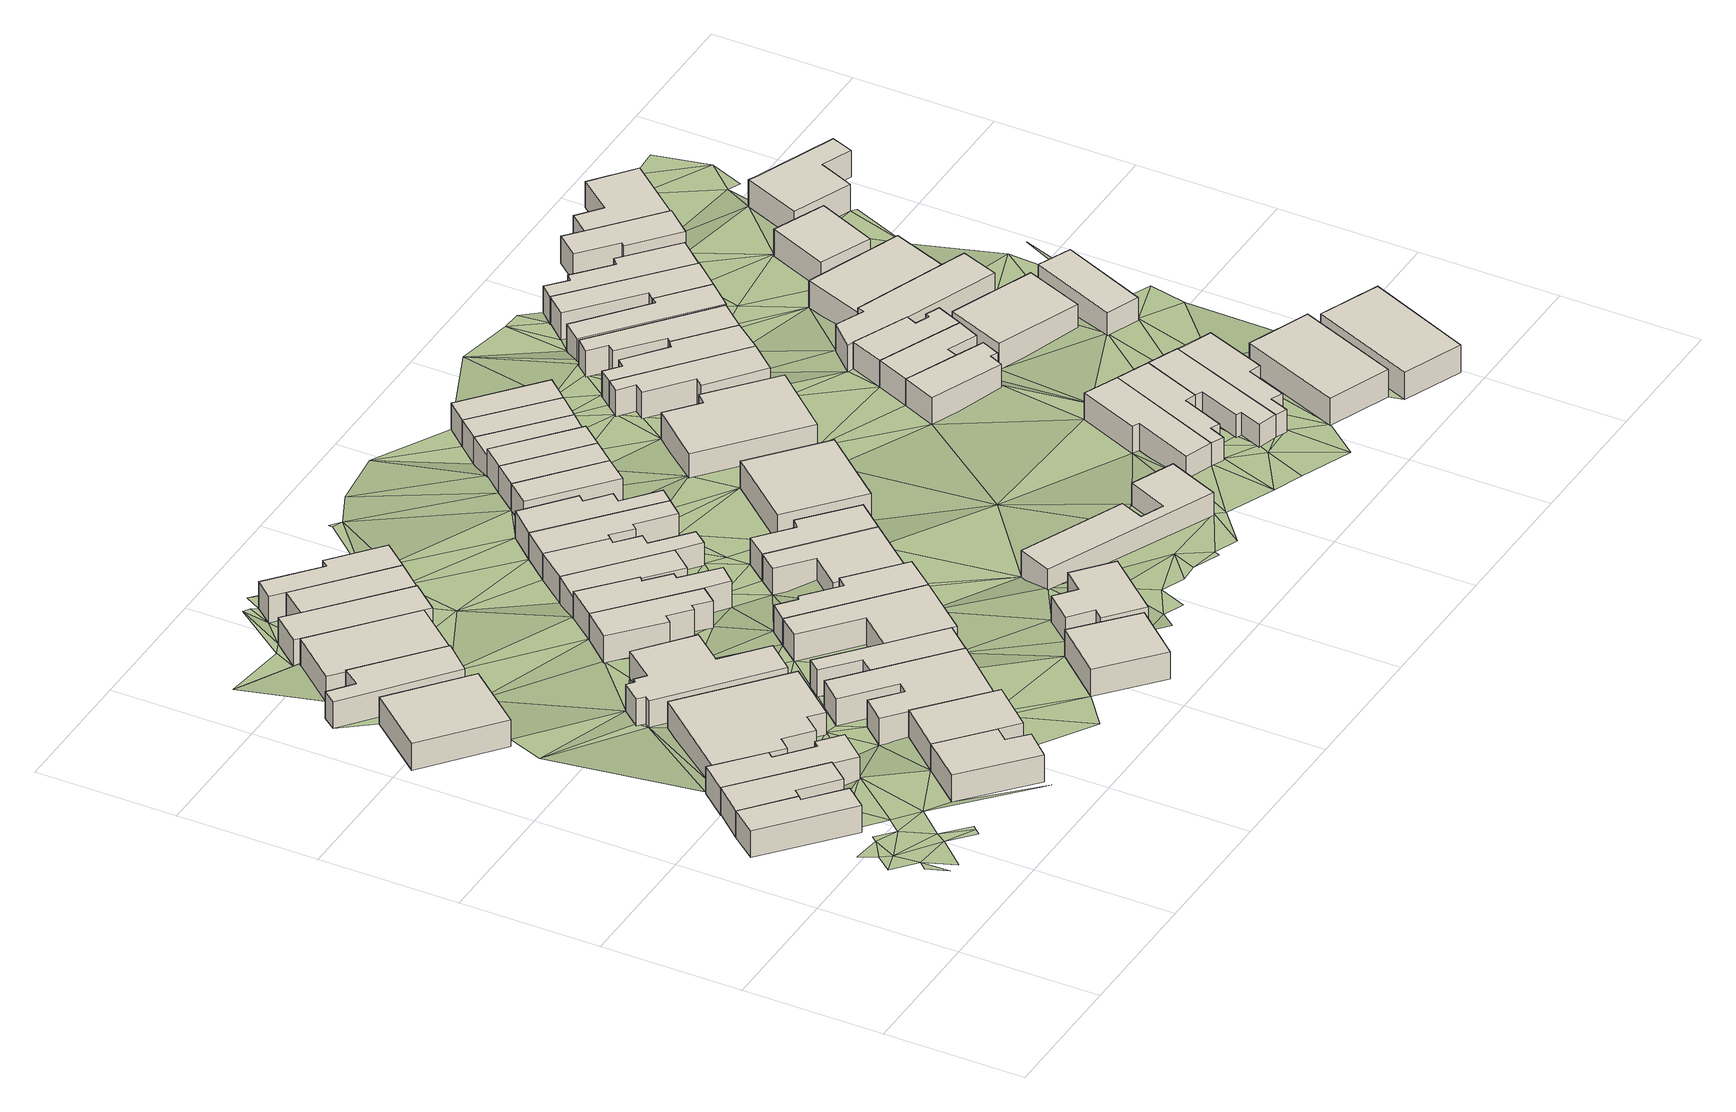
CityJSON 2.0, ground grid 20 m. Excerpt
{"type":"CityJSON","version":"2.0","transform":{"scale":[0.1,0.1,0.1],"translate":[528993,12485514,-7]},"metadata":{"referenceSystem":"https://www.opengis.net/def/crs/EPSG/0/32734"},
"CityObjects":{
"building1":{"type":"Building","attributes":{"address":"43 Devon Street Woodstock Cape Town","building":"house","building:levels":1,"building_height":4.1,"plus_code":"4FRW3FC3+FVV","ground_height":13.13,"roof_height":17.23},"geometry":[{"type":"Solid","lod":"1","boundaries":[[[[0,1,2,3]],[[1,4,5,2]],[[4,6,7,5]],[[6,8,9,7]],[[8,10,11,9]],[[10,0,3,11]],[[3,2,5,7,9,11]],[[10,8,6,4,1,0]]]]}]},
"building2":{"type":"Building","attributes":{"address":"41 Devon Street Woodstock Cape Town","building":"house","building:levels":1,"building_height":4.1,"plus_code":"4FRW3FC3+GVG","ground_height":13.13,"roof_height":17.23},"geometry":[{"type":"Solid","lod":"1","boundaries":[[[[10,8,9,11]],[[8,12,13,9]],[[12,14,15,13]],[[14,16,17,15]],[[16,18,19,17]],[[18,10,11,19]],[[11,9,13,15,17,19]],[[18,16,14,12,8,10]]]]}]},
"building3":{"type":"Building","attributes":{"address":"39 Devon Street Woodstock Cape Town","building":"house","building:levels":1,"building_height":4.1,"plus_code":"4FRW3FC3+GVH","ground_height":12.89,"roof_height":16.99},"geometry":[{"type":"Solid","lod":"1","boundaries":[[[[20,21,22,23]],[[21,24,25,22]],[[24,26,27,25]],[[26,28,29,27]],[[28,30,31,29]],[[30,32,33,31]],[[32,34,35,33]],[[34,36,37,35]],[[36,20,23,37]],[[23,22,25,27,29,31,33,35,37]],[[36,34,32,30,28,26,24,21,20]]]]}]},
"building4":{"type":"Building","attributes":{"address":"18 Devon Street Woodstock Cape Town","building":"house","building:levels":1,"building_height":4.1,"plus_code":"4FRW3FC3+MVP","ground_height":11.15,"roof_height":15.25},"geometry":[{"type":"Solid","lod":"1","boundaries":[[[[38,39,40,41]],[[39,42,43,40]],[[42,44,45,43]],[[44,38,41,45]],[[41,40,43,45]],[[44,42,39,38]]]]}]},
"building5":{"type":"Building","attributes":{"address":"50 Greatmore Street Woodstock Cape Town","building":"house","building:levels":1,"building_height":4.1,"plus_code":"4FRW3FC3+CXR","ground_height":13.8,"roof_height":17.9},"geometry":[{"type":"Solid","lod":"1","boundaries":[[[[46,47,48,49]],[[47,50,51,48]],[[50,52,53,51]],[[52,54,55,53]],[[54,56,57,55]],[[56,46,49,57]],[[49,48,51,53,55,57]],[[56,54,52,50,47,46]]]]}]},
"building6":{"type":"Building","attributes":{"address":"Devon Street Woodstock Cape Town","building":"house","building:levels":1,"building_height":4.1,"plus_code":"4FRW3FC3+HWG","ground_height":11.9,"roof_height":16},"geometry":[{"type":"Solid","lod":"1","boundaries":[[[[58,59,60,61]],[[59,62,63,60]],[[62,64,65,63]],[[64,66,67,65]],[[66,68,69,67]],[[68,70,71,69]],[[70,72,73,71]],[[72,58,61,73]],[[61,60,63,65,67,69,71,73]],[[72,70,68,66,64,62,59,58]]]]}]},
"building7":{"type":"Building","attributes":{"address":"16 Devon Street Woodstock Cape Town","building":"house","building:levels":1,"building_height":4.1,"plus_code":"4FRW3FC3+PV9","ground_height":11.15,"roof_height":15.25},"geometry":[{"type":"Solid","lod":"1","boundaries":[[[[74,75,76,77]],[[75,78,79,76]],[[78,80,81,79]],[[80,82,83,81]],[[82,84,85,83]],[[84,74,77,85]],[[77,76,79,81,83,85]],[[84,82,80,78,75,74]]]]}]},
"building8":{"type":"Building","attributes":{"address":"48 Greatmore Street Woodstock Cape Town","building":"house","building:levels":1,"building_height":4.1,"plus_code":"4FRW3FC3+FX8","ground_height":13.8,"roof_height":17.9},"geometry":[{"type":"Solid","lod":"1","boundaries":[[[[46,86,87,49]],[[86,88,89,87]],[[88,90,91,89]],[[90,47,48,91]],[[47,46,49,48]],[[49,87,89,91,48]],[[47,90,88,86,46]]]]}]},
"building9":{"type":"Building","attributes":{"address":"14 Devon Street Woodstock Cape Town","building":"house","building:levels":1,"building_height":4.1,"plus_code":"4FRW3FC3+PWM","ground_height":10.81,"roof_height":14.91},"geometry":[{"type":"Solid","lod":"1","boundaries":[[[[92,93,94,95]],[[93,96,97,94]],[[96,98,99,97]],[[98,100,101,99]],[[100,92,95,101]],[[95,94,97,99,101]],[[100,98,96,93,92]]]]}]},
"building10":{"type":"Building","attributes":{"address":"33 Devon Street Woodstock Cape Town","building":"house","building:levels":1,"building_height":4.1,"plus_code":"4FRW3FC3+HXR","ground_height":11.9,"roof_height":16},"geometry":[{"type":"Solid","lod":"1","boundaries":[[[[102,103,104,105]],[[103,106,107,104]],[[106,108,109,107]],[[108,110,111,109]],[[110,112,113,111]],[[112,114,115,113]],[[114,116,117,115]],[[116,118,119,117]],[[118,120,121,119]],[[120,122,123,121]],[[122,124,125,123]],[[124,102,105,125]],[[105,104,107,109,111,113,115,117,119,121,123,125]],[[124,122,120,118,116,114,112,110,108,106,103,102]]]]}]},
"building11":{"type":"Building","attributes":{"address":"46 Greatmore Street Woodstock Cape Town","building":"house","building:levels":1,"building_height":4.1,"plus_code":"4FRW3FC4+G22","ground_height":12.89,"roof_height":16.99},"geometry":[{"type":"Solid","lod":"1","boundaries":[[[[126,127,128,129]],[[127,130,131,128]],[[130,132,133,131]],[[132,134,135,133]],[[134,136,137,135]],[[136,138,139,137]],[[138,140,141,139]],[[140,142,143,141]],[[142,126,129,143]],[[129,128,131,133,135,137,139,141,143]],[[142,140,138,136,134,132,130,127,126]]]]}]},
"building12":{"type":"Building","attributes":{"address":"12 Devon Street Woodstock Cape Town","building":"house","building:levels":1,"building_height":4.1,"plus_code":"4FRW3FC3+QW5","ground_height":10.04,"roof_height":14.14},"geometry":[{"type":"Solid","lod":"1","boundaries":[[[[144,145,146,147]],[[145,148,149,146]],[[148,150,151,149]],[[150,152,153,151]],[[152,144,147,153]],[[147,146,149,151,153]],[[152,150,148,145,144]]]]}]},
"building13":{"type":"Building","attributes":{"address":"44 Greatmore Street Woodstock Cape Town","building":"house","building:levels":1,"building_height":4.1,"plus_code":"4FRW3FC4+G28","ground_height":12.8,"roof_height":16.9},"geometry":[{"type":"Solid","lod":"1","boundaries":[[[[154,155,156,157]],[[155,158,159,156]],[[158,160,161,159]],[[160,162,163,161]],[[162,164,165,163]],[[164,166,167,165]],[[166,154,157,167]],[[157,156,159,161,163,165,167]],[[166,164,162,160,158,155,154]]]]}]},
"building14":{"type":"Building","attributes":{"address":"10 Devon Street Woodstock Cape Town","building":"house","building:levels":1,"building_height":4.1,"plus_code":"4FRW3FC3+QX6","ground_height":9.81,"roof_height":13.91},"geometry":[{"type":"Solid","lod":"1","boundaries":[[[[168,169,170,171]],[[169,172,173,170]],[[172,174,175,173]],[[174,168,171,175]],[[171,170,173,175]],[[174,172,169,168]]]]}]},
"building15":{"type":"Building","attributes":{"address":"31 Devon Street Woodstock Cape Town","building":"house","building:levels":1,"building_height":4.1,"plus_code":"4FRW3FC3+JXQ","ground_height":11.76,"roof_height":15.86},"geometry":[{"type":"Solid","lod":"1","boundaries":[[[[176,177,178,179]],[[177,180,181,178]],[[180,182,183,181]],[[182,184,185,183]],[[184,186,187,185]],[[186,188,189,187]],[[188,190,191,189]],[[190,176,179,191]],[[179,178,181,183,185,187,189,191]],[[190,188,186,184,182,180,177,176]]]]}]},
"building16":{"type":"Building","attributes":{"address":"31 Greatmore Street Woodstock Cape Town","building":"house","building:levels":1,"building_height":4.1,"plus_code":"4FRW3FC4+C3P","ground_height":13.75,"roof_height":17.85},"geometry":[{"type":"Solid","lod":"1","boundaries":[[[[192,193,194,195]],[[193,196,197,194]],[[196,198,199,197]],[[198,192,195,199]],[[195,194,197,199]],[[198,196,193,192]]]]}]},
"building17":{"type":"Building","attributes":{"address":"8 Devon Street Woodstock Cape Town","building":"house","building:levels":1,"building_height":4.1,"plus_code":"4FRW3FC3+QXG","ground_height":9.81,"roof_height":13.91},"geometry":[{"type":"Solid","lod":"1","boundaries":[[[[169,168,171,170]],[[168,200,201,171]],[[200,202,203,201]],[[202,204,205,203]],[[204,206,207,205]],[[206,208,209,207]],[[208,169,170,209]],[[170,171,201,203,205,207,209]],[[208,206,204,202,200,168,169]]]]}]},
"building18":{"type":"Building","attributes":{"address":"42 Greatmore Street Woodstock Cape Town","building":"house","building:levels":1,"building_height":4.1,"plus_code":"4FRW3FC4+G3J","ground_height":12.8,"roof_height":16.9},"geometry":[{"type":"Solid","lod":"1","boundaries":[[[[210,211,212,213]],[[211,214,215,212]],[[214,216,217,215]],[[216,155,156,217]],[[155,154,157,156]],[[154,218,219,157]],[[218,210,213,219]],[[213,212,215,217,156,157,219]],[[218,154,155,216,214,211,210]]]]}]},
"building19":{"type":"Building","attributes":{"address":"29 Devon Street Woodstock Cape Town","building":"house","building:levels":1,"building_height":4.1,"plus_code":"4FRW3FC4+J2V","ground_height":11.76,"roof_height":15.86},"geometry":[{"type":"Solid","lod":"1","boundaries":[[[[220,176,179,221]],[[176,190,191,179]],[[190,222,223,191]],[[222,224,225,223]],[[224,226,227,225]],[[226,228,229,227]],[[228,230,231,229]],[[230,232,233,231]],[[232,220,221,233]],[[221,179,191,223,225,227,229,231,233]],[[232,230,228,226,224,222,190,176,220]]]]}]},
"building20":{"type":"Building","attributes":{"address":"40 Greatmore Street Woodstock Cape Town","building":"house","building:levels":1,"building_height":4.1,"plus_code":"4FRW3FC4+H33","ground_height":12.8,"roof_height":16.9},"geometry":[{"type":"Solid","lod":"1","boundaries":[[[[211,210,213,212]],[[210,234,235,213]],[[234,236,237,235]],[[236,238,239,237]],[[238,240,241,239]],[[240,242,243,241]],[[242,244,245,243]],[[244,211,212,245]],[[212,213,235,237,239,241,243,245]],[[244,242,240,238,236,234,210,211]]]]}]},
"building21":{"type":"Building","attributes":{"address":"27 Devon Street Woodstock Cape Town","building":"house","building:levels":1,"building_height":4.1,"plus_code":"4FRW3FC4+M28","ground_height":10.81,"roof_height":14.91},"geometry":[{"type":"Solid","lod":"1","boundaries":[[[[246,247,248,249]],[[247,250,251,248]],[[250,252,253,251]],[[252,254,255,253]],[[254,256,257,255]],[[256,246,249,257]],[[249,248,251,253,255,257]],[[256,254,252,250,247,246]]]]}]},
"building22":{"type":"Building","attributes":{"address":"29 Greatmore Street Woodstock Cape Town","building":"house","building:levels":1,"building_height":4.1,"plus_code":"4FRW3FC4+F43","ground_height":13.37,"roof_height":17.47},"geometry":[{"type":"Solid","lod":"1","boundaries":[[[[258,259,260,261]],[[259,262,263,260]],[[262,264,265,263]],[[264,266,267,265]],[[266,268,269,267]],[[268,270,271,269]],[[270,272,273,271]],[[272,258,261,273]],[[261,260,263,265,267,269,271,273]],[[272,270,268,266,264,262,259,258]]]]}]},
"building23":{"type":"Building","attributes":{"address":"25 Devon Street Woodstock Cape Town","building":"house","building:levels":1,"building_height":4.1,"plus_code":"4FRW3FC4+M2H","ground_height":10.81,"roof_height":14.91},"geometry":[{"type":"Solid","lod":"1","boundaries":[[[[274,246,249,275]],[[246,256,257,249]],[[256,276,277,257]],[[276,278,279,277]],[[278,280,281,279]],[[280,282,283,281]],[[282,284,285,283]],[[284,286,287,285]],[[286,274,275,287]],[[275,249,257,277,279,281,283,285,287]],[[286,284,282,280,278,276,256,246,274]]]]}]},
"building24":{"type":"Building","attributes":{"address":"38 Greatmore Street Woodstock Cape Town","building":"house","building:levels":1,"building_height":4.1,"plus_code":"4FRW3FC4+H3Q","ground_height":11.76,"roof_height":15.86},"geometry":[{"type":"Solid","lod":"1","boundaries":[[[[288,289,290,291]],[[289,292,293,290]],[[292,294,295,293]],[[294,296,297,295]],[[296,298,299,297]],[[298,288,291,299]],[[291,290,293,295,297,299]],[[298,296,294,292,289,288]]]]}]},
"building25":{"type":"Building","attributes":{"address":"23 Devon Street Woodstock Cape Town","building":"house","building:levels":1,"building_height":4.1,"plus_code":"4FRW3FC4+M3R","ground_height":10.81,"roof_height":14.91},"geometry":[{"type":"Solid","lod":"1","boundaries":[[[[300,274,275,301]],[[274,286,287,275]],[[286,302,303,287]],[[302,304,305,303]],[[304,306,307,305]],[[306,308,309,307]],[[308,310,311,309]],[[310,300,301,311]],[[301,275,287,303,305,307,309,311]],[[310,308,306,304,302,286,274,300]]]]}]},
"building26":{"type":"Building","attributes":{"address":"36 Greatmore Street Woodstock Cape Town","building":"house","building:levels":1,"building_height":4.1,"plus_code":"4FRW3FC4+H4V","ground_height":11.76,"roof_height":15.86},"geometry":[{"type":"Solid","lod":"1","boundaries":[[[[288,312,313,291]],[[312,314,315,313]],[[314,316,317,315]],[[316,318,319,317]],[[318,289,290,319]],[[289,288,291,290]],[[291,313,315,317,319,290]],[[289,318,316,314,312,288]]]]}]},
"building27":{"type":"Building","attributes":{"address":"21 Devon Street Woodstock Cape Town","building":"house","building:levels":1,"building_height":4.1,"plus_code":"4FRW3FC4+M3W","ground_height":10.82,"roof_height":14.92},"geometry":[{"type":"Solid","lod":"1","boundaries":[[[[300,310,311,301]],[[310,320,321,311]],[[320,322,323,321]],[[322,324,325,323]],[[324,326,327,325]],[[326,328,329,327]],[[328,330,331,329]],[[330,300,301,331]],[[301,311,321,323,325,327,329,331]],[[330,328,326,324,322,320,310,300]]]]}]},
"building28":{"type":"Building","attributes":{"address":"19B Devon Street Woodstock Cape Town","building":"house","building:levels":1,"building_height":4.1,"plus_code":"4FRW3FC4+P39","ground_height":10.82,"roof_height":14.92},"geometry":[{"type":"Solid","lod":"1","boundaries":[[[[332,333,334,335]],[[333,336,337,334]],[[336,338,339,337]],[[338,332,335,339]],[[335,334,337,339]],[[338,336,333,332]]]]}]},
"building29":{"type":"Building","attributes":{"address":"25 Greatmore Street Woodstock Cape Town","building":"house","building:levels":1,"building_height":4.1,"plus_code":"4FRW3FC4+F5G","ground_height":12.41,"roof_height":16.51},"geometry":[{"type":"Solid","lod":"1","boundaries":[[[[340,341,342,343]],[[341,344,345,342]],[[344,346,347,345]],[[346,348,349,347]],[[348,350,351,349]],[[350,352,353,351]],[[352,354,355,353]],[[354,340,343,355]],[[343,342,345,347,349,351,353,355]],[[354,352,350,348,346,344,341,340]]]]}]},
"building30":{"type":"Building","attributes":{"address":"19A Devon Street Woodstock Cape Town","building":"house","building:levels":1,"building_height":4.1,"plus_code":"4FRW3FC4+P4C","ground_height":10.82,"roof_height":14.92},"geometry":[{"type":"Solid","lod":"1","boundaries":[[[[356,332,335,357]],[[332,338,339,335]],[[338,358,359,339]],[[358,356,357,359]],[[357,335,339,359]],[[358,338,332,356]]]]}]},
"building31":{"type":"Building","attributes":{"address":"32 Greatmore Street Woodstock Cape Town","building":"house","building:levels":1,"building_height":4.1,"plus_code":"4FRW3FC4+J5C","ground_height":11.6,"roof_height":15.7},"geometry":[{"type":"Solid","lod":"1","boundaries":[[[[360,361,362,363]],[[361,364,365,362]],[[364,366,367,365]],[[366,360,363,367]],[[363,362,365,367]],[[366,364,361,360]]]]}]},
"building32":{"type":"Building","attributes":{"address":"19 Devon Street Woodstock Cape Town","building":"house","building:levels":1,"building_height":4.1,"plus_code":"4FRW3FC4+P4M","ground_height":10.82,"roof_height":14.92},"geometry":[{"type":"Solid","lod":"1","boundaries":[[[[368,356,357,369]],[[356,358,359,357]],[[358,370,371,359]],[[370,368,369,371]],[[369,357,359,371]],[[370,358,356,368]]]]}]},
"building33":{"type":"Building","attributes":{"address":"17B Devon Street Woodstock Cape Town","building":"house","building:levels":1,"building_height":4.1,"plus_code":"4FRW3FC4+P4W","ground_height":9.77,"roof_height":13.87},"geometry":[{"type":"Solid","lod":"1","boundaries":[[[[372,373,374,375]],[[373,376,377,374]],[[376,378,379,377]],[[378,372,375,379]],[[375,374,377,379]],[[378,376,373,372]]]]}]},
"building34":{"type":"Building","attributes":{"address":"17A Devon Street Woodstock Cape Town","building":"house","building:levels":1,"building_height":4.1,"plus_code":"4FRW3FC4+Q49","ground_height":9.77,"roof_height":13.87},"geometry":[{"type":"Solid","lod":"1","boundaries":[[[[380,381,382,383]],[[381,372,375,382]],[[372,378,379,375]],[[378,380,383,379]],[[383,382,375,379]],[[378,372,381,380]]]]}]},
"building35":{"type":"Building","attributes":{"address":"17 Devon Street Woodstock Cape Town","building":"house","building:levels":1,"building_height":4.1,"plus_code":"4FRW3FC4+Q5C","ground_height":9.77,"roof_height":13.87},"geometry":[{"type":"Solid","lod":"1","boundaries":[[[[381,380,383,382]],[[380,384,385,383]],[[384,386,387,385]],[[386,381,382,387]],[[382,383,385,387]],[[386,384,380,381]]]]}]},
"building36":{"type":"Building","attributes":{"address":"28 Greatmore Street Woodstock Cape Town","building":"house","building:levels":1,"building_height":4.1,"plus_code":"4FRW3FC4+M5H","ground_height":10.89,"roof_height":14.99},"geometry":[{"type":"Solid","lod":"1","boundaries":[[[[388,389,390,391]],[[389,392,393,390]],[[392,394,395,393]],[[394,396,397,395]],[[396,398,399,397]],[[398,388,391,399]],[[391,390,393,395,397,399]],[[398,396,394,392,389,388]]]]}]},
"building37":{"type":"Building","attributes":{"address":"6 York Street Woodstock Cape Town","building":"house","building:levels":1,"building_height":4.1,"plus_code":"4FRW3FC4+F7P","ground_height":12.21,"roof_height":16.31},"geometry":[{"type":"Solid","lod":"1","boundaries":[[[[400,401,402,403]],[[401,404,405,402]],[[404,406,407,405]],[[406,408,409,407]],[[408,410,411,409]],[[410,400,403,411]],[[403,402,405,407,409,411]],[[410,408,406,404,401,400]]]]}]},
"building38":{"type":"Building","attributes":{"address":"26 Greatmore Street Woodstock Cape Town","building":"house","building:levels":1,"building_height":4.1,"plus_code":"4FRW3FC4+P63","ground_height":10.55,"roof_height":14.65},"geometry":[{"type":"Solid","lod":"1","boundaries":[[[[412,413,414,415]],[[413,416,417,414]],[[416,418,419,417]],[[418,420,421,419]],[[420,422,423,421]],[[422,424,425,423]],[[424,426,427,425]],[[426,412,415,427]],[[415,414,417,419,421,423,425,427]],[[426,424,422,420,418,416,413,412]]]]}]},
"building39":{"type":"Building","attributes":{"address":"8 York Street Woodstock Cape Town","building":"house","building:levels":1,"building_height":4.1,"plus_code":"4FRW3FC4+G82","ground_height":12.21,"roof_height":16.31},"geometry":[{"type":"Solid","lod":"1","boundaries":[[[[400,410,411,403]],[[410,428,429,411]],[[428,430,431,429]],[[430,432,433,431]],[[432,434,435,433]],[[434,436,437,435]],[[436,438,439,437]],[[438,400,403,439]],[[403,411,429,431,433,435,437,439]],[[438,436,434,432,430,428,410,400]]]]}]},
"building40":{"type":"Building","attributes":{"address":"24 Greatmore Street Woodstock Cape Town","building":"house","building:levels":1,"building_height":4.1,"plus_code":"4FRW3FC4+P69","ground_height":10.55,"roof_height":14.65},"geometry":[{"type":"Solid","lod":"1","boundaries":[[[[412,440,441,415]],[[440,442,443,441]],[[442,444,445,443]],[[444,446,447,445]],[[446,448,449,447]],[[448,450,451,449]],[[450,413,414,451]],[[413,412,415,414]],[[415,441,443,445,447,449,451,414]],[[413,450,448,446,444,442,440,412]]]]}]},
"building41":{"type":"Building","attributes":{"address":"19 Greatmore Street Woodstock Cape Town","building":"house","building:levels":1,"building_height":4.1,"plus_code":"4FRW3FC4+J74","ground_height":11.37,"roof_height":15.47},"geometry":[{"type":"Solid","lod":"1","boundaries":[[[[452,453,454,455]],[[453,456,457,454]],[[456,458,459,457]],[[458,460,461,459]],[[460,462,463,461]],[[462,464,465,463]],[[464,452,455,465]],[[455,454,457,459,461,463,465]],[[464,462,460,458,456,453,452]]]]}]},
"building42":{"type":"Building","attributes":{"address":"10 York Street Woodstock Cape Town","building":"house","building:levels":1,"building_height":4.1,"plus_code":"4FRW3FC4+F8F","ground_height":12.21,"roof_height":16.31},"geometry":[{"type":"Solid","lod":"1","boundaries":[[[[438,436,437,439]],[[436,466,467,437]],[[466,468,469,467]],[[468,470,471,469]],[[470,472,473,471]],[[472,474,475,473]],[[474,476,477,475]],[[476,438,439,477]],[[439,437,467,469,471,473,475,477]],[[476,474,472,470,468,466,436,438]]]]}]},
"building43":{"type":"Building","attributes":{"address":"22 Greatmore Street Woodstock Cape Town","building":"house","building:levels":1,"building_height":4.1,"plus_code":"4FRW3FC4+P6Q","ground_height":10.55,"roof_height":14.65},"geometry":[{"type":"Solid","lod":"1","boundaries":[[[[440,478,479,441]],[[478,480,481,479]],[[480,482,483,481]],[[482,484,485,483]],[[484,486,487,485]],[[486,488,489,487]],[[488,442,443,489]],[[442,440,441,443]],[[441,479,481,483,485,487,489,443]],[[442,488,486,484,482,480,478,440]]]]}]},
"building44":{"type":"Building","attributes":{"address":"17 Greatmore Street Woodstock Cape Town","building":"house","building:levels":1,"building_height":4.1,"plus_code":"4FRW3FC4+J7G","ground_height":11.37,"roof_height":15.47},"geometry":[{"type":"Solid","lod":"1","boundaries":[[[[453,452,455,454]],[[452,490,491,455]],[[490,492,493,491]],[[492,494,495,493]],[[494,496,497,495]],[[496,453,454,497]],[[454,455,491,493,495,497]],[[496,494,492,490,452,453]]]]}]},
"building45":{"type":"Building","attributes":{"address":"12 York Street Woodstock Cape Town","building":"house","building:levels":1,"building_height":4.1,"plus_code":"4FRW3FC4+F8X","ground_height":12.15,"roof_height":16.25},"geometry":[{"type":"Solid","lod":"1","boundaries":[[[[498,499,500,501]],[[499,502,503,500]],[[502,504,505,503]],[[504,506,507,505]],[[506,508,509,507]],[[508,510,511,509]],[[510,512,513,511]],[[512,498,501,513]],[[501,500,503,505,507,509,511,513]],[[512,510,508,506,504,502,499,498]]]]}]},
"building46":{"type":"Building","attributes":{"address":"20 Greatmore Street Woodstock Cape Town","building":"house","building:levels":1,"building_height":4.1,"plus_code":"4FRW3FC4+P7M","ground_height":9.9,"roof_height":14},"geometry":[{"type":"Solid","lod":"1","boundaries":[[[[514,515,516,517]],[[515,518,519,516]],[[518,520,521,519]],[[520,522,523,521]],[[522,524,525,523]],[[524,514,517,525]],[[517,516,519,521,523,525]],[[524,522,520,518,515,514]]]]}]},
"building47":{"type":"Building","attributes":{"address":"15 Greatmore Street Woodstock Cape Town","building":"house","building:levels":1,"building_height":4.1,"plus_code":"4FRW3FC4+J7Q","ground_height":11.37,"roof_height":15.47},"geometry":[{"type":"Solid","lod":"1","boundaries":[[[[496,494,495,497]],[[494,526,527,495]],[[526,528,529,527]],[[528,530,531,529]],[[530,532,533,531]],[[532,534,535,533]],[[534,536,537,535]],[[536,496,497,537]],[[497,495,527,529,531,533,535,537]],[[536,534,532,530,528,526,494,496]]]]}]},
"building48":{"type":"Building","attributes":{"address":"14 York Street Woodstock Cape Town","building":"house","building:levels":1,"building_height":4.1,"plus_code":"4FRW3FC4+F93","ground_height":12.98,"roof_height":17.08},"geometry":[{"type":"Solid","lod":"1","boundaries":[[[[538,539,540,541]],[[539,542,543,540]],[[542,544,545,543]],[[544,538,541,545]],[[541,540,543,545]],[[544,542,539,538]]]]}]},
"building49":{"type":"Building","attributes":{"address":"18 Greatmore Street Woodstock Cape Town","building":"house","building:levels":1,"building_height":4.1,"plus_code":"4FRW3FC4+Q77","ground_height":9.9,"roof_height":14},"geometry":[{"type":"Solid","lod":"1","boundaries":[[[[514,546,547,517]],[[546,548,549,547]],[[548,550,551,549]],[[550,552,553,551]],[[552,515,516,553]],[[515,514,517,516]],[[517,547,549,551,553,516]],[[515,552,550,548,546,514]]]]}]},
"building50":{"type":"Building","attributes":{"address":"13 Greatmore Street Woodstock Cape Town","building":"house","building:levels":1,"building_height":4.1,"plus_code":"4FRW3FC4+J8Q","ground_height":11.23,"roof_height":15.33},"geometry":[{"type":"Solid","lod":"1","boundaries":[[[[554,555,556,557]],[[555,558,559,556]],[[558,560,561,559]],[[560,562,563,561]],[[562,564,565,563]],[[564,566,567,565]],[[566,568,569,567]],[[568,570,571,569]],[[570,554,557,571]],[[557,556,559,561,563,565,567,569,571]],[[570,568,566,564,562,560,558,555,554]]]]}]},
"building51":{"type":"Building","attributes":{"address":"Ons Plek 7 York Street Woodstock 7915 Cape Town","building":"residence","building:levels":1,"amenity":"social_facility","social_facility":"shelter","building_height":4.1,"plus_code":"4FRW3FC4+H8X","ground_height":11.23,"roof_height":15.33},"geometry":[{"type":"Solid","lod":"1","boundaries":[[[[572,573,574,575]],[[573,576,577,574]],[[576,578,579,577]],[[578,572,575,579]],[[575,574,577,579]],[[578,576,573,572]]]]}]},
"building52":{"type":"Building","attributes":{"address":"16 Greatmore Street Woodstock Cape Town","building":"house","building:levels":1,"building_height":4.1,"plus_code":"4FRW3FC4+Q79","ground_height":9.74,"roof_height":13.84},"geometry":[{"type":"Solid","lod":"1","boundaries":[[[[580,581,582,583]],[[581,584,585,582]],[[584,586,587,585]],[[586,588,589,587]],[[588,590,591,589]],[[590,592,593,591]],[[592,594,595,593]],[[594,580,583,595]],[[583,582,585,587,589,591,593,595]],[[594,592,590,588,586,584,581,580]]]]}]},
"building53":{"type":"Building","attributes":{"address":"16 York Street Woodstock Cape Town","building":"house","building:levels":1,"building_height":4.1,"plus_code":"4FRW3FC4+CCJ","ground_height":12.98,"roof_height":17.08},"geometry":[{"type":"Solid","lod":"1","boundaries":[[[[596,597,598,599]],[[597,600,601,598]],[[600,602,603,601]],[[602,596,599,603]],[[599,598,601,603]],[[602,600,597,596]]]]}]},
"building54":{"type":"Building","attributes":{"address":"9 Greatmore Street Woodstock Cape Town","building":"house","building:levels":1,"building_height":4.1,"plus_code":"4FRW3FC4+M89","ground_height":10.55,"roof_height":14.65},"geometry":[{"type":"Solid","lod":"1","boundaries":[[[[604,605,606,607]],[[605,608,609,606]],[[608,610,611,609]],[[610,604,607,611]],[[607,606,609,611]],[[610,608,605,604]]]]}]},
"building55":{"type":"Building","attributes":{"address":"9 York Street Woodstock Cape Town","building":"house","building:levels":1,"building_height":4.1,"plus_code":"4FRW3FC4+H9G","ground_height":11.23,"roof_height":15.33},"geometry":[{"type":"Solid","lod":"1","boundaries":[[[[612,613,614,615]],[[613,616,617,614]],[[616,618,619,617]],[[618,612,615,619]],[[615,614,617,619]],[[618,616,613,612]]]]}]},
"building56":{"type":"Building","attributes":{"address":"14 Greatmore Street Woodstock Cape Town","building":"house","building:levels":1,"building_height":4.1,"plus_code":"4FRW3FC4+Q8M","ground_height":9.74,"roof_height":13.84},"geometry":[{"type":"Solid","lod":"1","boundaries":[[[[620,621,622,623]],[[621,624,625,622]],[[624,626,627,625]],[[626,628,629,627]],[[628,630,631,629]],[[630,632,633,631]],[[632,620,623,633]],[[623,622,625,627,629,631,633]],[[632,630,628,626,624,621,620]]]]}]},
"building57":{"type":"Building","attributes":{"address":"7 Greatmore Street Woodstock Cape Town","building":"house","building:levels":1,"building_height":4.1,"plus_code":"4FRW3FC4+P93","ground_height":10.29,"roof_height":14.39},"geometry":[{"type":"Solid","lod":"1","boundaries":[[[[634,635,636,637]],[[635,638,639,636]],[[638,640,641,639]],[[640,634,637,641]],[[637,636,639,641]],[[640,638,635,634]]]]}]},
"building58":{"type":"Building","attributes":{"address":"12 Greatmore Street Woodstock Cape Town","building":"house","building:levels":1,"building_height":4.1,"plus_code":"4FRW3FC4+Q8Q","ground_height":9.48,"roof_height":13.58},"geometry":[{"type":"Solid","lod":"1","boundaries":[[[[642,643,644,645]],[[643,646,647,644]],[[646,648,649,647]],[[648,650,651,649]],[[650,652,653,651]],[[652,642,645,653]],[[645,644,647,649,651,653]],[[652,650,648,646,643,642]]]]}]},
"building59":{"type":"Building","attributes":{"address":"5 Greatmore Street Woodstock Cape Town","building":"house","building:levels":1,"building_height":4.1,"plus_code":"4FRW3FC4+PCF","ground_height":10.29,"roof_height":14.39},"geometry":[{"type":"Solid","lod":"1","boundaries":[[[[654,655,656,657]],[[655,658,659,656]],[[658,660,661,659]],[[660,662,663,661]],[[662,664,665,663]],[[664,666,667,665]],[[666,654,657,667]],[[657,656,659,661,663,665,667]],[[666,664,662,660,658,655,654]]]]}]},
"terrain1":{"type":"TINRelief","geometry":[{"type":"CompositeSurface","lod":"1","boundaries":[[[668,669,670]],[[669,671,672]],[[673,672,671]],[[673,674,675]],[[671,674,673]],[[676,669,677]],[[676,671,669]],[[671,678,674]],[[676,679,671]],[[671,679,678]],[[680,674,678]],[[681,679,676]],[[676,682,681]],[[8,6,683]],[[679,684,678]],[[681,685,679]],[[686,683,687]],[[684,686,678]],[[688,12,8]],[[8,683,688]],[[689,683,686]],[[686,684,689]],[[688,683,689]],[[690,691,692]],[[688,689,16]],[[684,693,50]],[[50,47,684]],[[691,694,692]],[[684,47,689]],[[695,694,691]],[[116,690,692]],[[695,30,694]],[[696,690,116]],[[28,694,30]],[[28,697,694]],[[698,696,110]],[[697,28,699]],[[689,47,140]],[[116,692,58]],[[26,699,28]],[[689,140,26]],[[700,696,116]],[[82,80,39]],[[110,696,700]],[[701,699,26]],[[702,75,74]],[[140,47,90]],[[140,701,26]],[[110,38,698]],[[56,54,86]],[[56,86,46]],[[703,699,701]],[[114,700,116]],[[38,82,39]],[[704,702,705]],[[140,138,701]],[[132,701,138]],[[706,116,58]],[[110,108,106]],[[140,90,707]],[[701,132,130]],[[705,150,704]],[[82,38,84]],[[134,132,138]],[[708,701,130]],[[709,704,150]],[[102,110,106]],[[38,110,710]],[[701,708,711]],[[707,90,88]],[[134,138,136]],[[102,106,103]],[[88,86,712]],[[706,58,711]],[[708,130,713]],[[710,110,102]],[[713,711,708]],[[150,148,709]],[[130,127,713]],[[714,84,38]],[[150,705,93]],[[715,711,713]],[[711,715,706]],[[707,88,193]],[[193,88,712]],[[127,716,713]],[[714,38,710]],[[717,710,102]],[[148,718,709]],[[715,719,706]],[[720,150,93]],[[124,717,102]],[[208,148,145]],[[84,720,93]],[[124,122,721]],[[719,721,706]],[[722,719,715]],[[718,148,208]],[[710,717,723]],[[169,208,145]],[[720,84,724]],[[192,707,193]],[[84,714,725]],[[124,723,717]],[[707,192,726]],[[727,124,721]],[[727,721,719]],[[725,724,84]],[[728,718,208]],[[728,208,206]],[[729,723,124]],[[719,722,216]],[[727,730,124]],[[723,729,731]],[[732,729,124]],[[724,733,720]],[[732,124,730]],[[726,218,154]],[[192,218,726]],[[202,734,206]],[[735,729,732]],[[204,202,206]],[[733,724,736]],[[724,725,246]],[[730,242,240]],[[737,218,192]],[[730,222,732]],[[202,738,734]],[[737,192,739]],[[190,732,222]],[[246,274,724]],[[198,739,192]],[[292,730,240]],[[740,218,737]],[[741,742,228]],[[743,737,739]],[[730,292,222]],[[741,228,744]],[[300,736,724]],[[745,240,238]],[[210,218,740]],[[738,202,746]],[[198,747,739]],[[228,748,744]],[[226,748,228]],[[292,240,745]],[[300,724,274]],[[238,236,745]],[[748,226,224]],[[222,292,224]],[[330,746,736]],[[236,749,745]],[[292,745,750]],[[292,289,224]],[[751,747,752]],[[753,210,740]],[[748,224,754]],[[755,738,746]],[[756,740,757]],[[330,736,300]],[[236,234,749]],[[754,758,748]],[[318,224,289]],[[756,753,740]],[[318,754,224]],[[258,747,751]],[[234,210,354]],[[759,286,760]],[[761,738,755]],[[354,210,753]],[[286,762,302]],[[759,762,286]],[[763,764,759]],[[354,749,234]],[[756,258,753]],[[765,751,766]],[[767,754,318]],[[746,330,332]],[[746,332,755]],[[754,767,764]],[[765,258,751]],[[761,755,768]],[[762,759,769]],[[769,759,764]],[[769,770,762]],[[771,749,354]],[[767,318,772]],[[769,764,767]],[[316,772,318]],[[330,328,333]],[[767,772,769]],[[333,332,330]],[[753,258,773]],[[314,772,316]],[[773,258,765]],[[326,324,328]],[[773,765,774]],[[356,755,332]],[[356,775,755]],[[328,336,333]],[[776,772,314]],[[777,324,322]],[[336,328,324]],[[778,773,774]],[[354,779,771]],[[772,364,769]],[[777,336,324]],[[360,776,771]],[[776,360,772]],[[780,769,364]],[[753,773,781]],[[782,773,778]],[[782,778,783]],[[356,368,775]],[[364,777,780]],[[360,771,779]],[[354,784,779]],[[775,368,785]],[[786,336,777]],[[336,786,338]],[[773,782,781]],[[777,364,786]],[[787,788,784]],[[782,789,781]],[[785,368,372]],[[338,786,358]],[[790,784,788]],[[361,360,779]],[[790,779,784]],[[785,372,381]],[[791,781,789]],[[386,785,381]],[[364,792,786]],[[786,394,358]],[[793,358,394]],[[364,361,794]],[[781,791,795]],[[364,794,792]],[[790,404,779]],[[796,781,795]],[[792,794,361]],[[797,793,798]],[[361,779,456]],[[394,798,793]],[[796,404,790]],[[799,791,800]],[[795,791,799]],[[797,798,801]],[[389,394,392]],[[792,361,456]],[[796,795,404]],[[394,802,798]],[[802,394,389]],[[404,401,779]],[[801,798,803]],[[804,799,800]],[[802,805,798]],[[456,779,401]],[[806,807,800]],[[404,795,406]],[[808,801,803]],[[809,801,808]],[[800,807,804]],[[802,389,810]],[[386,809,811]],[[810,389,812]],[[813,812,389]],[[453,792,456]],[[814,815,804]],[[807,806,816]],[[809,808,817]],[[804,807,818]],[[814,804,818]],[[819,808,820]],[[496,813,792]],[[453,496,792]],[[819,817,808]],[[812,813,821]],[[822,814,818]],[[817,823,809]],[[807,824,818]],[[811,809,823]],[[816,825,807]],[[822,818,826]],[[827,817,819]],[[825,824,807]],[[828,814,822]],[[827,829,817]],[[819,830,827]],[[831,814,828]],[[456,401,832]],[[833,821,813]],[[825,816,834]],[[828,822,835]],[[823,836,811]],[[837,827,830]],[[827,837,838]],[[813,496,833]],[[400,839,401]],[[811,836,520]],[[832,401,839]],[[821,833,412]],[[840,841,825]],[[834,840,825]],[[811,520,842]],[[833,496,536]],[[478,836,823]],[[438,839,400]],[[462,832,839]],[[840,834,843]],[[460,832,462]],[[844,412,833]],[[462,839,845]],[[520,550,842]],[[412,844,440]],[[464,490,452]],[[840,843,846]],[[550,520,847]],[[548,842,550]],[[845,464,462]],[[490,464,492]],[[478,848,836]],[[843,834,539]],[[849,847,520]],[[845,492,464]],[[839,438,850]],[[548,851,842]],[[839,850,845]],[[550,847,852]],[[494,492,845]],[[548,592,851]],[[853,854,844]],[[610,440,844]],[[845,855,494]],[[850,438,476]],[[534,532,528]],[[528,532,530]],[[610,478,440]],[[539,512,843]],[[534,528,526]],[[610,844,854]],[[592,590,588]],[[600,597,544]],[[855,526,494]],[[848,478,610]],[[856,857,848]],[[850,858,845]],[[848,610,856]],[[476,512,859]],[[512,539,538]],[[534,526,555]],[[476,859,850]],[[538,544,597]],[[584,588,586]],[[526,855,555]],[[857,856,860]],[[584,626,588]],[[856,610,861]],[[512,538,862]],[[626,584,628]],[[578,555,855]],[[512,862,859]],[[850,618,858]],[[584,630,628]],[[860,856,863]],[[584,864,630]],[[856,861,863]],[[858,618,578]],[[861,610,865]],[[860,863,864]],[[866,630,864]],[[618,555,578]],[[867,859,868]],[[868,859,862]],[[859,867,616]],[[863,866,864]],[[865,560,558]],[[865,634,861]],[[869,555,618]],[[558,555,869]],[[616,869,618]],[[865,558,870]],[[616,867,871]],[[634,865,870]],[[658,866,863]],[[869,870,558]],[[866,658,620]],[[660,863,635]],[[635,634,870]],[[658,863,660]],[[635,662,660]],[[662,635,870]],[[872,620,658]],[[643,620,872]],[[870,873,662]],[[655,872,658]],[[874,643,872]],[[874,875,643]],[[874,872,876]],[[874,877,875]]]}]}
},
"vertices":[
[14,301,44],[127,204,44],[127,204,85],[14,301,85],[153,235,44],[153,235,85],[103,278,44],[103,278,85],[108,283,44],[108,283,85],[43,338,44],[43,338,85],
[117,293,44],[117,293,85],[167,251,44],[167,251,85],[192,281,44],[192,281,85],[79,378,44],[79,378,85],
[79,378,42],[192,281,42],[192,281,83],[79,378,83],[221,257,42],[221,257,83],[255,296,42],[255,296,83],[224,322,42],[224,322,83],[217,314,42],[217,314,83],[169,354,42],[169,354,83],[176,362,42],[176,362,83],[112,417,42],[112,417,83],
[178,774,24],[75,859,24],[75,859,65],[178,774,65],[6,776,24],[6,776,65],[109,691,24],[109,691,65],
[344,127,51],[276,186,51],[276,186,92],[344,127,92],[229,131,51],[229,131,92],[321,49,51],[321,49,92],[354,85,51],[354,85,92],[328,109,51],[328,109,92],
[226,531,32],[130,418,32],[130,418,73],[226,531,73],[207,352,32],[207,352,73],[221,368,32],[221,368,73],[258,338,32],[258,338,73],[278,362,32],[278,362,73],[298,345,32],[298,345,73],[360,418,32],[360,418,73],
[107,923,24],[87,898,24],[87,898,65],[107,923,65],[54,924,24],[54,924,65],[39,905,24],[39,905,65],[179,793,24],[179,793,65],[215,833,24],[215,833,65],
[370,105,51],[370,105,92],[421,163,51],[421,163,92],[327,244,51],[327,244,92],
[215,833,21],[271,900,21],[271,900,62],[215,833,62],[144,1007,21],[144,1007,62],[87,940,21],[87,940,62],[107,923,21],[107,923,62],
[299,624,32],[263,580,32],[263,580,73],[299,624,73],[248,592,32],[248,592,73],[244,587,32],[244,587,73],[234,595,32],[234,595,73],[212,568,32],[212,568,73],[221,560,32],[221,560,73],[216,553,32],[216,553,73],[361,433,32],[361,433,73],[394,472,32],[394,472,73],[335,521,32],[335,521,73],[371,565,32],[371,565,73],
[490,250,42],[392,333,42],[392,333,83],[490,250,83],[345,373,42],[345,373,83],[317,341,42],[317,341,83],[383,286,42],[383,286,83],[372,273,42],[372,273,83],[333,306,42],[333,306,83],[305,274,42],[305,274,83],[423,175,42],[423,175,83],
[323,937,13],[204,1038,13],[204,1038,54],[323,937,54],[181,1058,13],[181,1058,54],[147,1018,13],[147,1018,54],[289,897,13],[289,897,54],
[522,287,41],[452,346,41],[452,346,82],[522,287,82],[377,410,41],[377,410,82],[362,392,41],[362,392,82],[408,352,41],[408,352,82],[392,333,41],[392,333,82],[490,250,41],[490,250,82],
[356,975,11],[236,1076,11],[236,1076,52],[356,975,52],[204,1038,11],[204,1038,52],[323,937,11],[323,937,52],
[350,708,30],[315,669,30],[315,669,71],[350,708,71],[381,611,30],[381,611,71],[390,621,30],[390,621,71],[419,596,30],[419,596,71],[425,603,30],[425,603,71],[446,584,30],[446,584,71],[465,607,30],[465,607,71],
[573,154,50],[512,85,50],[512,85,91],[573,154,91],[592,15,50],[592,15,91],[652,84,50],[652,84,91],
[386,1011,11],[386,1011,52],[318,1068,11],[318,1068,52],[310,1058,11],[310,1058,52],[240,1117,11],[240,1117,52],[218,1091,11],[218,1091,52],
[590,356,41],[440,482,41],[440,482,82],[590,356,82],[416,453,41],[416,453,82],[490,391,41],[490,391,82],[527,282,41],[527,282,82],
[382,748,30],[382,748,71],[495,584,30],[495,584,71],[516,607,30],[516,607,71],[469,648,30],[469,648,71],[475,655,30],[475,655,71],[443,683,30],[443,683,71],[449,689,30],[449,689,71],
[624,398,41],[624,398,82],[550,461,41],[550,461,82],[539,448,41],[539,448,82],[492,488,41],[492,488,82],[486,484,41],[486,484,82],[460,506,41],[460,506,82],
[414,784,21],[382,748,21],[382,748,62],[414,784,62],[449,689,21],[449,689,62],[455,694,21],[455,694,62],[505,652,21],[505,652,62],[532,684,21],[532,684,62],
[739,168,46],[688,211,46],[688,211,87],[739,168,87],[663,182,46],[663,182,87],[634,206,46],[634,206,87],[602,168,46],[602,168,87],[633,142,46],[633,142,87],[621,129,46],[621,129,87],[670,88,46],[670,88,87],
[448,826,21],[448,826,62],[563,659,21],[563,659,62],[579,679,21],[579,679,62],[529,721,21],[529,721,62],[540,734,21],[540,734,62],[510,760,21],[510,760,62],[516,767,21],[516,767,62],
[684,477,30],[564,577,30],[564,577,71],[684,477,71],[543,551,30],[543,551,71],[588,513,30],[588,513,71],[551,470,30],[551,470,71],[626,408,30],[626,408,71],
[479,862,21],[479,862,62],[521,772,21],[521,772,62],[549,748,21],[549,748,62],[556,756,21],[556,756,62],[603,716,21],[603,716,62],[623,739,21],[623,739,62],
[717,516,30],[717,516,71],[647,577,30],[647,577,71],[636,566,30],[636,566,71],[588,607,30],[588,607,71],
[639,757,21],[639,757,62],[592,796,21],[592,796,62],[603,809,21],[603,809,62],[571,835,21],[571,835,62],[579,844,21],[579,844,62],[512,899,21],[512,899,62],
[562,931,21],[535,899,21],[535,899,62],[562,931,62],[637,813,21],[637,813,62],[664,846,21],[664,846,62],
[693,242,37],[937,137,37],[937,137,78],[693,242,78],[968,211,37],[968,211,78],[907,237,37],[907,237,78],[882,179,37],[882,179,78],[849,193,37],[849,193,78],[863,227,37],[863,227,78],[714,291,37],[714,291,78],
[588,963,21],[588,963,62],[690,877,21],[690,877,62],
[744,519,29],[825,614,29],[825,614,70],[744,519,70],[729,696,29],[729,696,70],[648,601,29],[648,601,70],
[614,993,21],[614,993,62],[715,907,21],[715,907,62],
[642,1027,10],[614,993,10],[614,993,51],[642,1027,51],[715,907,10],[715,907,51],[744,939,10],[744,939,51],
[770,968,10],[668,1057,10],[668,1057,51],[770,968,51],
[797,999,10],[797,999,51],[694,1086,10],[694,1086,51],
[928,739,22],[840,814,22],[840,814,63],[928,739,63],[828,800,22],[828,800,63],[784,837,22],[784,837,63],[721,765,22],[721,765,63],[853,653,22],[853,653,63],
[1102,361,35],[1053,382,35],[1053,382,76],[1102,361,76],[1017,295,35],[1017,295,76],[1027,290,35],[1027,290,76],[992,205,35],[992,205,76],[1032,191,35],[1032,191,76],
[971,803,18],[818,929,18],[818,929,59],[971,803,59],[804,912,18],[804,912,59],[826,895,18],[826,895,59],[815,881,18],[815,881,59],[873,834,18],[873,834,59],[864,823,18],[864,823,59],[937,764,18],[937,764,59],
[1050,183,35],[1050,183,76],[1060,207,35],[1060,207,76],[1073,201,35],[1073,201,76],[1098,262,35],[1098,262,76],[1114,257,35],[1114,257,76],[1148,342,35],[1148,342,76],
[1001,842,18],[1001,842,59],[929,902,18],[929,902,59],[920,895,18],[920,895,59],[864,940,18],[864,940,59],[855,929,18],[855,929,59],[833,947,18],[833,947,59],
[1061,567,26],[986,599,26],[986,599,67],[1061,567,67],[965,551,26],[965,551,67],[1070,508,26],[1070,508,67],[1079,528,26],[1079,528,67],[1089,523,26],[1089,523,67],[1101,550,26],[1101,550,67],
[1124,253,35],[1124,253,76],[1100,192,35],[1100,192,76],[1108,189,35],[1108,189,76],[1095,157,35],[1095,157,76],[1124,149,35],[1124,149,76],[1192,324,35],[1192,324,76],
[1031,877,18],[1031,877,59],[878,1004,18],[878,1004,59],[862,985,18],[862,985,59],[885,965,18],[885,965,59],[877,955,18],[877,955,59],[933,907,18],[933,907,59],
[1067,582,26],[1067,582,67],[1110,564,26],[1110,564,67],[1125,596,26],[1125,596,67],[1006,646,26],[1006,646,67],
[1192,324,34],[1124,149,34],[1124,149,75],[1192,324,75],[1141,142,34],[1141,142,75],[1152,170,34],[1152,170,75],[1169,163,34],[1169,163,75],[1192,222,34],[1192,222,75],[1209,216,34],[1209,216,75],[1243,304,34],[1243,304,75],
[1071,916,12],[1008,969,12],[1008,969,53],[1071,916,53],[1002,961,12],[1002,961,53],[909,1037,12],[909,1037,53],[886,1011,12],[886,1011,53],[1041,882,12],[1041,882,53],
[1141,634,26],[1141,634,67],[1121,642,26],[1121,642,67],[1118,636,26],[1118,636,67],[1098,644,26],[1098,644,67],[1105,660,26],[1105,660,67],[1026,694,26],[1026,694,67],
[1324,210,42],[1235,245,42],[1235,245,84],[1324,210,84],[1177,100,42],[1177,100,84],[1266,65,42],[1266,65,84],
[1103,953,12],[1103,953,53],[952,1083,12],[952,1083,53],[926,1055,12],[926,1055,53],[1016,978,12],[1016,978,53],
[1105,660,25],[1241,608,25],[1241,608,66],[1105,660,66],[1261,662,25],[1261,662,66],[1232,673,25],[1232,673,66],[1094,724,25],[1094,724,66],[1091,714,25],[1091,714,66],[1050,732,25],[1050,732,66],[1017,697,25],[1017,697,66],[1026,694,25],[1026,694,66],
[1143,616,25],[1110,532,25],[1110,532,66],[1143,616,66],[1230,485,25],[1230,485,66],[1263,569,25],[1263,569,66],
[1103,953,10],[1136,991,10],[1136,991,51],[1103,953,51],[1064,1053,10],[1064,1053,51],[1055,1044,10],[1055,1044,51],[1005,1087,10],[1005,1087,51],[997,1079,10],[997,1079,51],[970,1103,10],[970,1103,51],[952,1083,10],[952,1083,51],
[1418,161,42],[1332,196,42],[1332,196,84],[1418,161,84],[1270,44,42],[1270,44,84],[1355,10,42],[1355,10,84],
[1094,724,18],[1232,673,18],[1232,673,59],[1094,724,59],[1264,758,18],[1264,758,59],[1126,810,18],[1126,810,59],
[1231,444,25],[1278,425,25],[1278,425,66],[1231,444,66],[1330,549,25],[1330,549,66],[1283,569,25],[1283,569,66],
[1189,1038,10],[1101,1112,10],[1101,1112,51],[1189,1038,51],[1075,1134,10],[1075,1134,51],[1048,1102,10],[1048,1102,51],[1098,1060,10],[1098,1060,51],[1093,1054,10],[1093,1054,51],[1157,1001,10],[1157,1001,51],
[1244,786,16],[1280,871,16],[1280,871,57],[1244,786,57],[1206,902,16],[1206,902,57],[1170,817,16],[1170,817,57],
[1189,1038,8],[1255,1118,8],[1255,1118,48],[1189,1038,48],[1197,1164,8],[1197,1164,48],[1159,1116,8],[1159,1116,48],[1125,1143,8],[1125,1143,48],[1101,1112,8],[1101,1112,48],
[1413,928,16],[1295,975,16],[1295,975,57],[1413,928,57],[1285,980,16],[1285,980,57],[1251,897,16],[1251,897,57],[1336,863,16],[1336,863,57],[1357,914,16],[1357,914,57],[1401,896,16],[1401,896,57],
[95,62,52],[94,103,52],[84,92,52],[90,140,52],[61,132,52],[80,155,52],[108,174,52],[67,179,52],[148,99,52],[112,59,52],[140,160,52],[158,114,52],[115,182,52],[189,76,52],[182,68,52],[153,235,52],[193,152,52],[194,81,52],[157,180,52],[127,204,52],[167,251,52],[221,257,51],[112,417,44],[176,362,44],[130,418,44],[320,38,51],[207,352,44],[169,354,44],[90,640,35],[221,368,42],[109,691,35],[258,338,42],[212,568,35],[298,345,42],[87,940,24],[278,362,42],[68,1062,13],[144,1007,24],[361,433,42],[423,175,51],[339,390,42],[162,1050,13],[315,669,32],[360,418,42],[464,47,51],[362,392,42],[350,708,32],[377,410,42],[408,352,42],[339,640,32],[225,1132,11],[416,453,42],[289,897,21],[394,472,42],[452,346,42],[381,611,32],[339,890,21],[382,748,32],[490,250,50],[440,482,42],[234,1126,11],[419,596,32],[460,506,42],[390,621,32],[446,584,32],[323,937,21],[253,1140,11],[425,603,32],[356,975,21],[602,168,50],[371,1040,11],[621,129,50],[634,206,50],[449,689,32],[443,683,32],[633,142,50],[455,694,32],[551,470,41],[386,1011,21],[670,88,50],[505,652,30],[626,408,41],[588,513,41],[716,90,46],[695,67,50],[693,242,50],[563,659,30],[454,1112,11],[688,211,50],[663,182,50],[532,684,30],[540,734,30],[510,760,30],[438,1118,11],[549,748,30],[529,721,30],[579,679,30],[761,117,46],[745,78,46],[588,640,30],[439,1124,11],[603,716,30],[556,756,30],[684,477,41],[648,601,30],[837,140,46],[795,103,46],[504,1135,10],[717,516,37],[639,757,30],[822,105,46],[837,390,37],[623,739,30],[937,137,46],[864,97,46],[861,89,46],[863,227,46],[588,1145,10],[721,765,29],[849,193,46],[882,179,46],[898,83,46],[907,237,46],[946,124,46],[853,653,29],[715,907,22],[837,640,29],[992,205,44],[968,211,44],[744,939,22],[804,912,22],[1032,191,44],[1019,95,44],[770,968,22],[815,881,22],[818,929,22],[1050,183,44],[826,895,22],[1062,79,44],[1087,140,44],[833,947,22],[797,999,22],[873,834,22],[837,1145,12],[864,823,22],[928,739,29],[1073,201,44],[1060,207,44],[1136,49,44],[862,985,22],[1095,157,44],[864,940,22],[855,929,22],[937,764,29],[1100,192,44],[878,1004,22],[1124,149,44],[1141,142,44],[1108,189,44],[877,955,22],[1114,257,44],[885,965,22],[920,895,22],[1098,262,44],[1070,508,35],[1017,697,26],[1177,100,44],[1124,253,44],[886,1011,22],[929,902,22],[933,907,22],[1087,390,35],[1169,163,44],[1152,170,44],[919,1129,12],[1209,216,44],[1050,732,26],[1110,532,26],[1192,222,44],[1008,969,18],[1041,882,18],[1002,961,18],[1231,444,34],[947,1127,12],[1016,978,18],[1091,714,26],[1094,724,26],[1143,616,26],[1087,890,18],[1071,916,18],[1230,485,34],[1278,425,34],[1103,953,18],[1170,817,18],[1336,390,34],[1206,902,18],[1136,991,18],[1264,758,25],[1157,1001,18],[1301,464,34],[1347,444,34],[1336,640,25],[1307,769,16],[1369,631,25],[1315,1025,8],[1343,857,16],[1353,1067,8],[1289,1142,8],[1333,1017,8],[1336,1145,8]
]}
